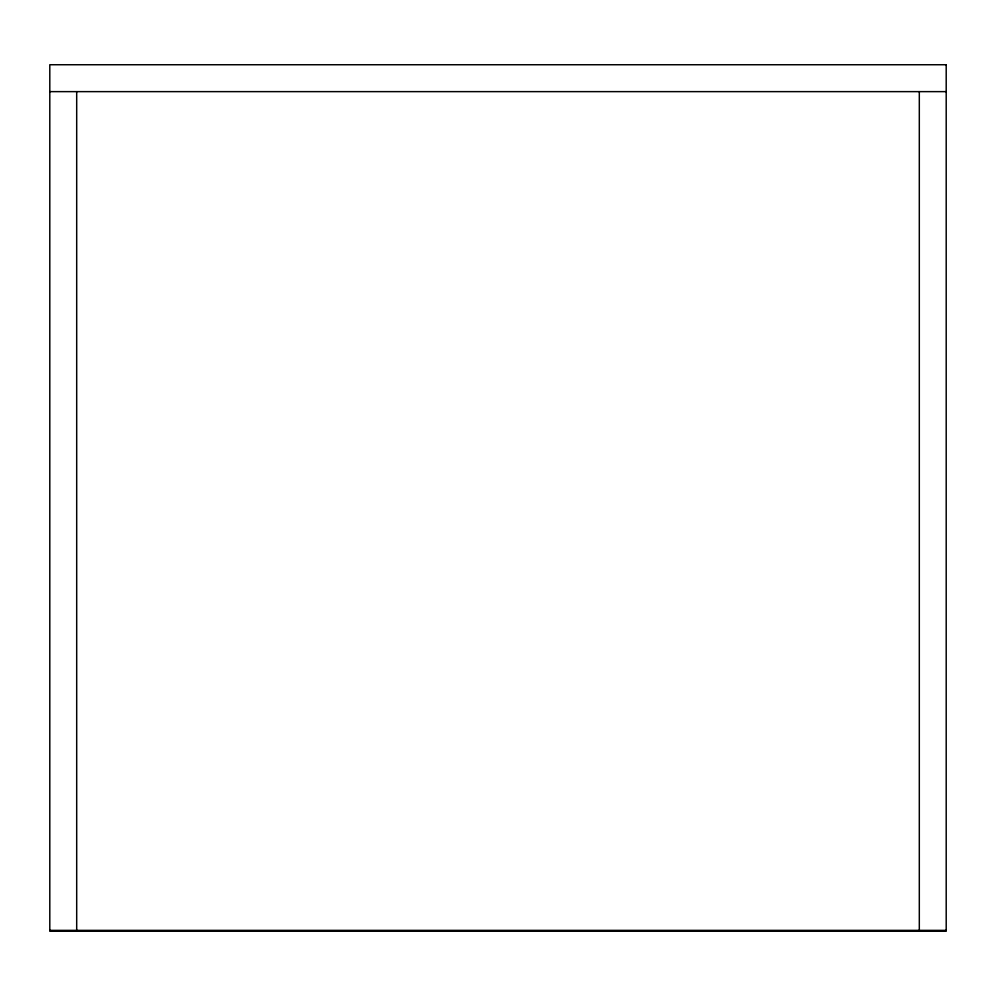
<?xml version="1.0" encoding="UTF-8"?>
<svg xmlns="http://www.w3.org/2000/svg" width="996" height="996" viewBox="0 0 996 996"><rect width="100%" height="100%" fill="white"/><g stroke="black" fill="none" stroke-linecap="round" stroke-linejoin="round"><path stroke-width="1.49" d="M49.8 91.632L946.2 91.632M49.8 930.364L946.2 930.364M919.308 91.632L919.308 931.26M76.692 91.632L76.692 931.26M946.2 64.74L49.8 64.74L49.8 931.26L946.2 931.26L946.2 64.74"/></g></svg>
